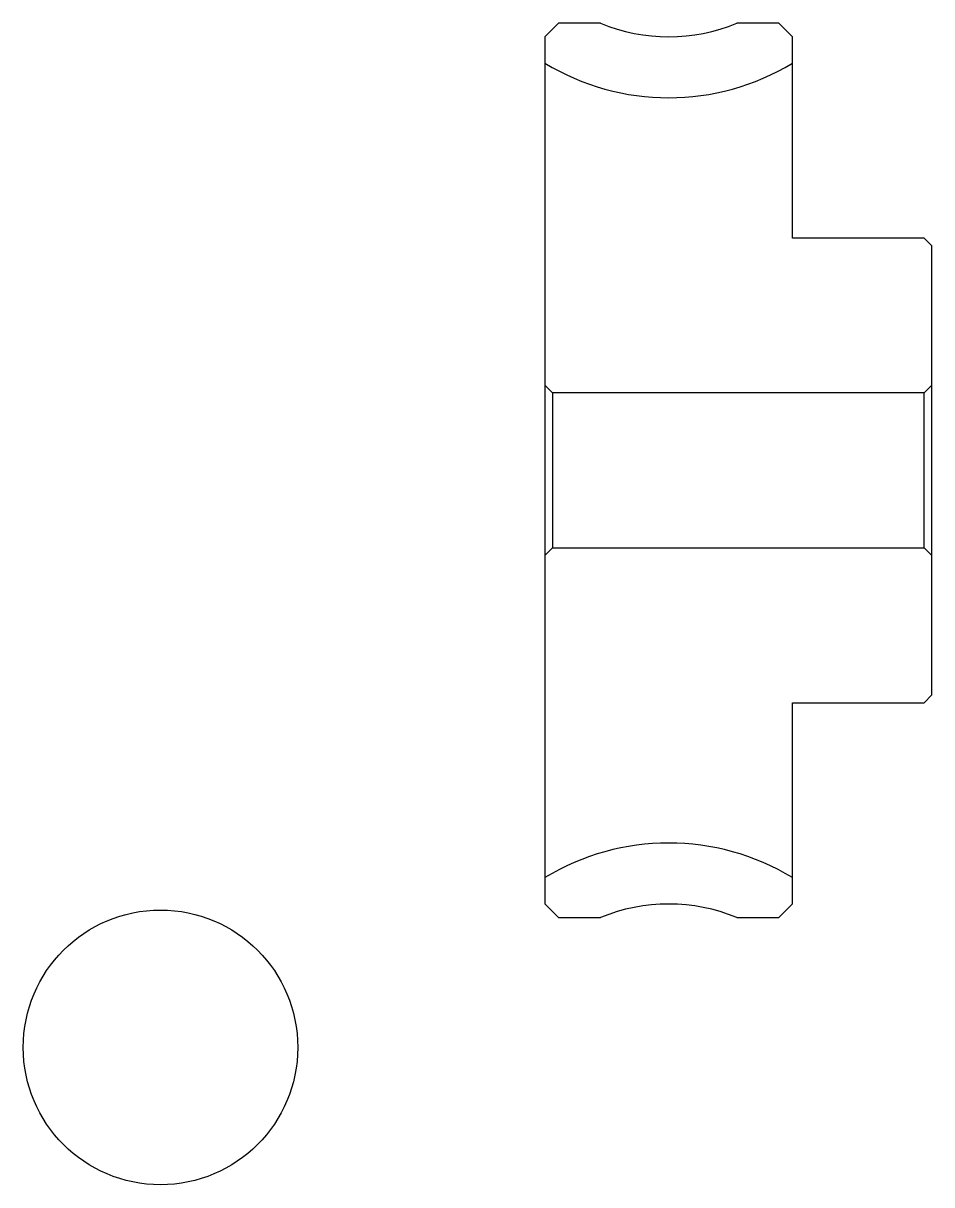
# Model space of a CAD drawing. Header units: metres. Extents: x 59 to 176, y 54 to 204.
import ezdxf

# ---------------------------------------------------------------- set-up
doc = ezdxf.new("R2010")
doc.units = ezdxf.units.M

msp = doc.modelspace()

# ---------------------------------------------------------------- linework, layer by layer
at = {"color": 4}
for p, q in [((175.967743, 157.370972), (174.967743, 156.370972)), ((125.967735, 135.370972), (126.967735, 136.370972)), ((175.967743, 135.370972), (174.967743, 136.370972))]:
    msp.add_line(p, q, dxfattribs=at)
for points in [[(133.167877, 204.120972), (127.741928, 204.120972), (125.967735, 202.346771), (125.967735, 135.370972)], [(157.967743, 176.370972), (157.967743, 202.346771), (156.193542, 204.120972), (150.767593, 204.120972)], [(157.967743, 116.370972), (174.967743, 116.370972), (175.967743, 117.370972), (175.967743, 175.370972), (174.967743, 176.370972), (157.967743, 176.370972)], [(125.967735, 157.370972), (126.967735, 156.370972), (126.967735, 136.370972), (174.967743, 136.370972), (174.967743, 156.370972), (126.967735, 156.370972)], [(125.967735, 135.370972), (125.967735, 90.395164), (127.741928, 88.620972), (133.167877, 88.620972)], [(150.767593, 88.620972), (156.193542, 88.620972), (157.967743, 90.395164), (157.967743, 116.370972)]]:
    msp.add_lwpolyline(points, dxfattribs=at)
at = {"color": 5}
msp.add_circle((76.290314, 71.854843), 17.741935, dxfattribs=at)
at = {"color": 4}
for centre, radius, start, end in [((141.967743, 225.370972), 23, 247.50501703, 292.49498297), ((141.967743, 225.370972), 30.875, 238.78716471, 301.21283529), ((141.967743, 67.370972), 30.875, 58.78716471, 121.21283529), ((141.967743, 67.370972), 23, 67.50501703, 112.49498297)]:
    msp.add_arc(centre, radius, start, end, dxfattribs=at)

doc.saveas('drawing.dxf')
